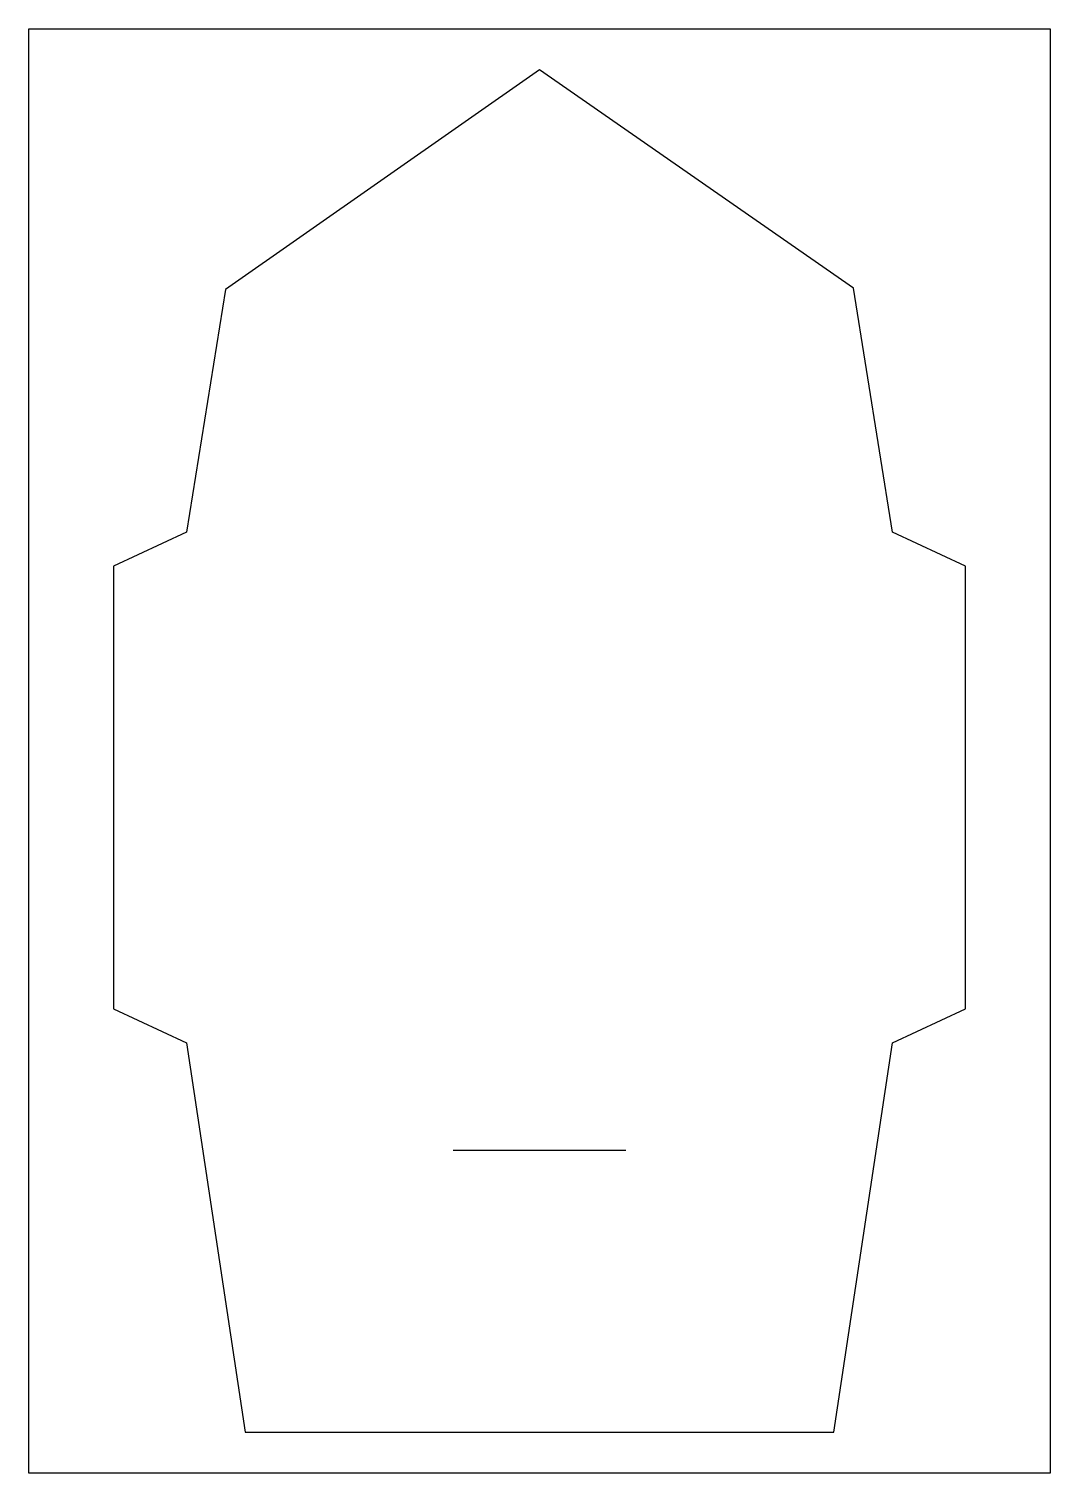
# Model space of a CAD drawing. Extents: x 0 to 210, y 0 to 297.
import ezdxf

# ---------------------------------------------------------------- set-up
doc = ezdxf.new("R2010")
doc.units = 0
doc.layers.add('Layer_1', color=7, linetype='CONTINUOUS')

msp = doc.modelspace()

# ---------------------------------------------------------------- linework, layer by layer
at = {"layer": 'Layer_1', "color": 7}
msp.add_lwpolyline([(0.359728, 296.71345), (210.192139, 296.71345), (210.192139, -0.118937), (0.359728, -0.118937), (0.359728, 296.71345)], close=True, dxfattribs=at)
at = {"layer": 'Layer_1', "color": 1}
for points in [[(105.275504, 288.287491), (40.775599, 243.176034), (32.775813, 193.287191), (17.77559, 186.28731), (17.77559, 95.287178), (32.775813, 88.287297), (44.775769, 8.287231), (165.77579, 8.287231), (177.775746, 88.287297), (192.775967, 95.287178), (192.775967, 186.28731), (177.775746, 193.287191), (169.775959, 243.442822), (105.275504, 288.287491), (105.275504, 288.287491)], [(87.528744, 66.236281), (123.023128, 66.236281)]]:
    msp.add_lwpolyline(points, dxfattribs=at)

doc.saveas('drawing.dxf')
